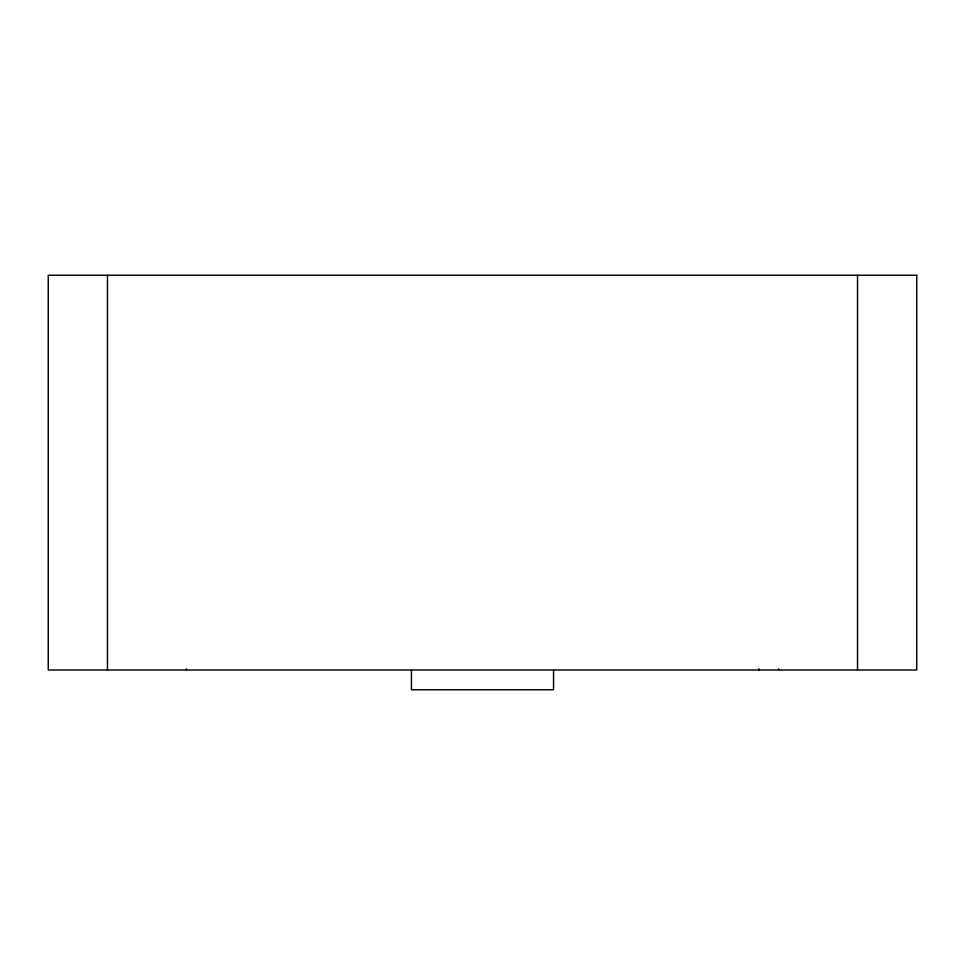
<?xml version="1.0" encoding="UTF-8"?>
<svg xmlns="http://www.w3.org/2000/svg" width="965" height="965" viewBox="0 0 965 965"><rect width="100%" height="100%" fill="white"/><g stroke="black" fill="none" stroke-linecap="round" stroke-linejoin="round"><path stroke-width="1.45" d="M857.535 275.242L857.535 670.012M778.574 668.781L778.574 670.012M758.84 668.781L758.84 670.012M553.56 670.012L553.56 689.758L411.44 689.758L411.44 670.012M186.426 668.781L186.426 670.012M107.465 275.242L107.465 670.012M916.75 275.242L48.25 275.242L48.25 670.012L916.75 670.012L916.75 275.242"/></g></svg>
